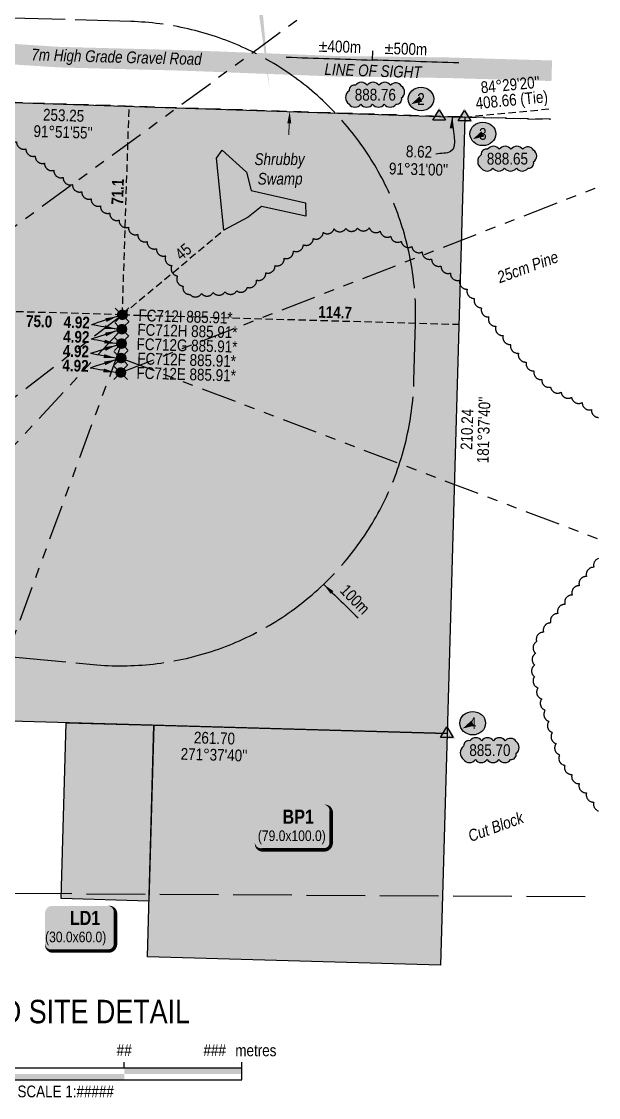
# Model space of a CAD drawing. Header units: inches. Extents: x 464475 to 485921, y 6038951 to 6050475.
# Drawn here: x 473517 to 474008, y 6042374 to 6043291 of the extents above; entities that cross this region are included whole.
import ezdxf
from ezdxf.enums import TextEntityAlignment as Align

# ---------------------------------------------------------------- set-up
doc = ezdxf.new("R2010")
doc.units = ezdxf.units.IN
doc.header["$LTSCALE"] = 5
doc.header["$PDMODE"] = 34
doc.header["$PDSIZE"] = 0.03
for name, pattern in [('0', [1, 1, 0]), ('foc-ACCESSROAD', [3.75, 2.5, -1.25]), ('foc-BUFFER', [16.75, 15, -1.75]), ('foc-DRILLPATH', [14.75, 6, -1.75, 1.75, -1.75, 1.75, -1.75]), ('foc-TIELINE', [1.875, 1.25, -0.625]), ('foc-TOPO', [1, 0.2, -0.8]), ('foc-UNSURVEYED', [12.5, 10, -2.5])]:
    doc.linetypes.add(name, pattern=pattern)
for name, color, linetype in [('AS-ROADS', 254, 'Continuous'), ('AUX-BUFFER', 7, 'foc-BUFFER'), ('DETAIL-T', 7, 'Continuous'), ('F-AR', 190, 'foc-ACCESSROAD'), ('L-BD', 7, 'Continuous'), ('L-MON', 1, 'Continuous'), ('L-TIE', 7, 'foc-TIELINE'), ('L-USEC', 7, 'foc-UNSURVEYED'), ('P-ELEVATION', 7, 'Continuous'), ('P-PDRILLPATH', 12, 'foc-DRILLPATH'), ('P-PROPOSED', 10, 'Continuous'), ('P-PROPOSED-H', 21, 'Continuous'), ('P-TEMP-BLOCKS', 250, 'Continuous'), ('P-TEMP-H', 41, 'Continuous'), ('P-TEMP_WORKSPACE', 46, 'Continuous'), ('T-BUSH', 110, '0'), ('T-BUSH-T', 110, 'Continuous'), ('T-GENERAL', 48, 'foc-TOPO'), ('T-TIE', 201, 'foc-TIELINE'), ('WETLAND', 143, 'Continuous'), ('WETLAND-T', 146, 'Continuous')]:
    doc.layers.add(name, color=color, linetype=linetype)
for name, color, linetype, lineweight in [('F-AR-T', 190, 'Continuous', 9), ('T-TEXT', 48, 'Continuous', 18), ('T-TIE-T', 201, 'Continuous', 18)]:
    doc.layers.add(name, color=color, linetype=linetype, lineweight=lineweight)
doc.styles.add('80', font='ARIALN.TTF', dxfattribs={"height": 10})
doc.styles.add('80CG', font='ARIALN.TTF', dxfattribs={"height": 10})
doc.styles.add('80L', font='ARIALN.TTF', dxfattribs={"height": 10})
doc.styles.add('80LS', font='ARIALNI.TTF', dxfattribs={"height": 10})
doc.styles.add('BOLD', font='ARIALNB.TTF')
doc.dimstyles.new('CG2011', dxfattribs={"dimscale": 5, "dimtxt": 9, "dimasz": 2, "dimexe": 0.2, "dimexo": 0.0625, "dimgap": 0.5, "dimtad": 0, "dimtih": 1, "dimtoh": 1, "dimzin": 0, "dimdsep": 46, "dimtxsty": '80CG', "dimcen": 0.1, "dimse1": 1, "dimse2": 1, "dimclrd": 256, "dimclrt": 256, "dimaunit": 1, "dimadec": 4, "dimazin": 0, "dimtfac": 0.06, "dimtofl": 0, "dimtmove": 0, "dimatfit": 1, "dimfxl": 0.2, "dimtolj": 1, "dimtzin": 0, "dimlwd": -1, "dimarcsym": 0})
doc.dimstyles.new('COMPASS', dxfattribs={"dimscale": 5, "dimtxt": 10, "dimasz": 2.5, "dimexe": 0.2, "dimexo": 0.0625, "dimgap": 0.5, "dimtad": 0, "dimtih": 1, "dimtoh": 1, "dimzin": 0, "dimdsep": 46, "dimtxsty": '80', "dimcen": 0.1, "dimse1": 1, "dimse2": 1, "dimclrd": 256, "dimclrt": 256, "dimaunit": 1, "dimadec": 4, "dimazin": 0, "dimtfac": 0.06, "dimtofl": 0, "dimtmove": 0, "dimatfit": 1, "dimfxl": 0.2, "dimtolj": 1, "dimtzin": 0, "dimlwd": -1, "dimarcsym": 0})
doc.dimstyles.new('Compass 5 000', dxfattribs={"dimscale": 5, "dimtxt": 9, "dimasz": 2, "dimexe": 0.2, "dimexo": 0.0625, "dimgap": 0.5, "dimtad": 0, "dimtih": 1, "dimtoh": 1, "dimzin": 0, "dimdsep": 46, "dimtxsty": '80CG', "dimcen": 0.1, "dimse1": 1, "dimse2": 1, "dimclrd": 256, "dimclrt": 256, "dimaunit": 1, "dimadec": 4, "dimazin": 0, "dimtfac": 0.06, "dimtofl": 0, "dimtmove": 0, "dimatfit": 1, "dimfxl": 0.2, "dimtolj": 1, "dimtzin": 0, "dimlwd": -1, "dimarcsym": 0})

# ---------------------------------------------------------------- blocks, each defined once
blk = doc.blocks.new('TRIA')
blk.add_hatch(color=255).paths.add_polyline_path([(-0.0414550714867801, 1.521379340009161), (-1.474693147280959, -0.867350786313807), (1.391783004306489, -0.867350786313807)])
blk = doc.blocks.new('TRIAA')
blk.add_blockref('TRIA', (0, 0))
blk = doc.blocks.new('TRIB')
at = {"color": 1}
blk.add_lwpolyline([(-1.121455071486707, -0.6673507863138184), (-0.0414550714867801, 1.132649213686192), (1.038544928513147, -0.6673507863138184)], close=True, dxfattribs=at)
blk = doc.blocks.new('TRIBB')
blk.add_blockref('TRIB', (0, 0))
blk = doc.blocks.new('TRICC')
for name in ['TRIAA', 'TRIBB']:
    blk.add_blockref(name, (0, 0))
blk = doc.blocks.new('plspike')
blk.add_blockref('TRICC', (0, 0))
blk = doc.blocks.new('WC')
at = {"layer": 'L-MON'}
h = blk.add_hatch(color=255, dxfattribs=at)
h.dxf.hatch_style = 1
edge = h.paths.add_edge_path()
edge.add_arc((1e-16, -3.47e-14), 0.9, 0, 360)
at = {"layer": 'L-MON', "color": 240, "flags": 128}
for points in [[(-0.6221317521915455, 0.5029434191984639), (-1.231742929986921, 1.120400313844549)], [(0.5200624085104745, 0.6078939802747209), (1.126191209577769, 1.206321004927269)], [(-1.178786742863962, -1.184577638598091), (-0.5588098224687501, -0.5724784557627332)], [(1.15915571353878, -1.184577638598091), (0.5567817565693919, -0.5744511080601575)]]:
    blk.add_lwpolyline(points, dxfattribs=at)
at = {"layer": 'L-MON', "color": 240}
for radius in [0.8, 0.3730220647719884]:
    blk.add_circle((1e-16, -3.47e-14), radius, dxfattribs=at)
blk = doc.blocks.new('*U503')
h = blk.add_hatch(color=191)
edge = h.paths.add_edge_path()
edge.add_line((-23.99999999999998, -20), (23.99999999999998, -20))
edge.add_arc((23.99999999999998, -14), 6, 270, 360)
edge.add_line((29.99999999999998, -14), (29.99999999999998, 12.5))
edge.add_arc((23.99999999999998, 12.5), 6, 0, 90)
edge.add_line((23.99999999999998, 18.5), (-23.99999999999998, 18.5))
edge.add_arc((-23.99999999999998, 12.5), 6, 90, 180)
edge.add_line((-29.99999999999998, 12.5), (-29.99999999999998, -14))
edge.add_arc((-23.99999999999998, -14), 6, 180, 270)
at = {"color": 250, "flags": 128}
blk.add_lwpolyline([(-23.99999999999998, -20, 3, 3, 0), (23.99999999999998, -20, 3, 3, 0.414213562373095), (29.99999999999998, -14, 3, 3, 0), (29.99999999999998, 12.5, 3, 0, 0.414213562373095), (23.99999999999998, 18.5, 0, 0, 0), (-23.99999999999998, 18.5, 0, 0, 0.414213562373095), (-29.99999999999998, 12.5, 0, 0, 0), (-29.99999999999998, -14, 0, 3, 0.414213562373095)], format="xyseb", close=True, dxfattribs=at)
at = {"flags": 128}
blk.add_lwpolyline([(-18.84265050925807, -11.90035737852966, 0, 7.499999999999999, 0), (-3.398394867633905e-15, 0, 0, 0, 0)], format="xyseb", dxfattribs=at)
at = {"color": 250}
for tag, p, height, style in [('TEMP_AREA_W1_001', (-8.903137789904505, 2.244292974654144), 12, 'BOLD'), ('ENTER_TEXT_001', (-29.99693042291952, -12.47010782646593), 9, '80')]:
    blk.add_attdef(tag, p, '', height=height, dxfattribs=dict(at, style=style))
blk = doc.blocks.new('*U504')
h = blk.add_hatch(color=191)
edge = h.paths.add_edge_path()
edge.add_line((-26.49999999999998, -20), (26.49999999999998, -20))
edge.add_arc((26.49999999999998, -14), 6, 270, 360)
edge.add_line((32.49999999999998, -14), (32.49999999999998, 12.5))
edge.add_arc((26.49999999999998, 12.5), 6, 0, 90)
edge.add_line((26.49999999999998, 18.5), (-26.49999999999998, 18.5))
edge.add_arc((-26.49999999999998, 12.5), 6, 90, 180)
edge.add_line((-32.49999999999998, 12.5), (-32.49999999999998, -14))
edge.add_arc((-26.49999999999998, -14), 6, 180, 270)
at = {"color": 250, "flags": 128}
blk.add_lwpolyline([(-26.49999999999998, -20, 3, 3, 0), (26.49999999999998, -20, 3, 3, 0.414213562373095), (32.49999999999998, -14, 3, 3, 0), (32.49999999999998, 12.5, 3, 0, 0.414213562373095), (26.49999999999998, 18.5, 0, 0, 0), (-26.49999999999998, 18.5, 0, 0, 0.414213562373095), (-32.49999999999998, 12.5, 0, 0, 0), (-32.49999999999998, -14, 0, 3, 0.414213562373095)], format="xyseb", close=True, dxfattribs=at)
at = {"flags": 128}
blk.add_lwpolyline([(-18.84265050925807, -11.90035737852966, 0, 7.499999999999999, 0), (-3.398394867633905e-15, 0, 0, 0, 0)], format="xyseb", dxfattribs=at)
at = {"color": 250}
for tag, p, height, style in [('TEMP_AREA_W1_001', (-8.903137789904505, 2.244292974654144), 12, 'BOLD'), ('ENTER_TEXT_001', (-29.99693042291952, -12.47010782646593), 9, '80')]:
    blk.add_attdef(tag, p, '', height=height, dxfattribs=dict(at, style=style))
blk = doc.blocks.new('*U329')
at = {"color": 0}
for p, q in [((-150.0000000000342, 0), (-150.0000000000342, 15.00000000000273)), ((-150.0000000000342, 10.00000000000182), (150.2392182250246, 10.00000000000159)), ((-100.0000000000232, 10.00000000000182), (-100.0000000000232, 15.00000000000273)), ((-50.00000000001134, 10.00000000000182), (-50.00000000001134, 15.00000000000273)), ((50.00000000001134, 10.00000000000182), (50.00000000001134, 15.00000000000273)), ((150.2392182250246, -2.274e-13), (150.2392182250246, 15.0000000000025)), ((-150.0000000000342, 0), (150.2392182250246, -2.274e-13))]:
    blk.add_line(p, q, dxfattribs=at)
for points in [[(-140.0000000000342, 10.00000000000091), (-130.0000000000232, 10.00000000000091), (-140.0000000000342, 5), (-130.0000000000232, 5)], [(-120.0000000000342, 10.00000000000091), (-110.0000000000233, 10.00000000000091), (-120.0000000000342, 5), (-110.0000000000233, 5)], [(-100.0000000000232, 10.00000000000182), (-50.00000000001134, 10.00000000000182), (-100.0000000000232, 5.000000000000909), (-50.00000000001134, 5.000000000000909)], [(50.00000000001134, 10.00000000000182), (150.2392182250246, 10.00000000000159), (50.00000000001134, 5.000000000000909), (150.2392182250246, 5.000000000000682)], [(-150.0000000000342, 5.000000000000909), (-140.0000000000233, 5.000000000000909), (-150.0000000000342, 0), (-140.0000000000233, 0)], [(-130.0000000000342, 5.000000000000909), (-120.0000000000233, 5.000000000000909), (-130.0000000000342, 0), (-120.0000000000233, 0)], [(-110.0000000000342, 5.000000000000909), (-100.0000000000232, 5.000000000000909), (-110.0000000000342, 0), (-100.0000000000232, 0)], [(-50.00000000001134, 5.000000000000909), (50.00000000001134, 5.000000000000909), (-50.00000000001134, 0), (50.00000000001134, 0)]]:
    blk.add_solid(points, dxfattribs=at)
at = {"color": 0, "style": '80'}
blk.add_text('metres', height=10.00000000000227, dxfattribs=at).set_placement((162.2392182250246, 20.0000000000025), align=Align.CENTER)
for s, insert, char_height, attachment_point in [('0', (-150.0000000000342, 30.21145975443656), 10, 2), ('##', (-100.0000000000232, 30.21145975443656), 10, 2), ('##', (-50.00000000001134, 30.21145975443656), 10, 2), ('##', (50.00000000001134, 30.21145975443656), 10, 2), ('###', (136.6959500629242, 30.21828103683765), 10, 3), ('SCALE 1:#####', (0.1196091124951968, -5.000000000000114), 10.00000000000227, 2)]:
    blk.add_mtext(s, dxfattribs=dict(at, insert=insert, char_height=char_height, attachment_point=attachment_point))
blk = doc.blocks.new('wa')
at = {"layer": 'P-ELEVATION'}
h = blk.add_hatch(color=111, dxfattribs=at)
h.dxf.hatch_style = 1
edge = h.paths.add_edge_path()
edge.add_arc((-17.35, -4.498962302481988), 6.103872947518012, 215.000000049745, 324.9999999502549)
edge.add_arc((-7.350000000000001, -4.498962302481988), 6.103872947518012, 215.000000049745, 324.9999999502549)
edge.add_arc((2.649999999999997, -4.49896230248199), 6.103872947518009, 215.000000049745, 324.9999999502549)
edge.add_arc((12.65, -4.498962302481988), 6.103872947518014, 215.000000049745, 324.9999999502549)
edge.add_arc((18.14445002031546, -3.704512282166537), 4.323851935097695, 263.4336304121956, 373.4336303127054)
edge.add_arc((18.84896230248199, 2.299999999999989), 6.103872947518012, 305.0000000497451, 414.999999950255)
edge.add_arc((17.45492736117374, 4.39403494130825), 5.692659225855938, 30.69553108923699, 140.6955309897469)
edge.add_arc((8.050000000000013, 4.498962302481985), 6.103872947518018, 35.00000004974505, 144.9999999502549)
edge.add_arc((-1.949999999999989, 4.498962302481991), 6.103872947518007, 35.00000004974505, 144.9999999502549)
edge.add_arc((-11.94999999999999, 4.498962302481985), 6.103872947518018, 35.00000004974505, 144.9999999502549)
edge.add_arc((-18.03952265914172, 3.809439643340282), 4.329879412592375, 75.42607878984404, 185.4260786903539)
edge.add_arc((-18.35881702482946, -2.29999999999999), 6.958415160170545, 125.000000049745, 234.9999999502549)
at = {"color": 240, "flags": 128}
blk.add_lwpolyline([(-22.35, -8, 0.52056705), (-12.35, -8, 0.52056705), (-2.350000000000001, -8, 0.52056705), (7.649999999999995, -8, 0.52056705), (17.65, -8, 0.52056705), (22.35, -2.70000000000001, 0.52056705), (22.35, 7.29999999999999, 0.52056705), (13.05000000000002, 8, 0.52056705), (3.050000000000008, 8, 0.52056705), (-6.949999999999985, 8, 0.52056705), (-16.95, 8, 0.52056705), (-22.35, 3.40000000000002, 0.52056705)], format="xyb", close=True, dxfattribs=at)
at = {"layer": 'P-ELEVATION', "color": 240, "flags": 128}
blk.add_lwpolyline([(0, 0, 12.5, 0, 0), (-12.42052458118451, -6.430406050246802, 0, 0, 0)], format="xyseb", dxfattribs=at)
at = {"layer": 'P-ELEVATION', "color": 240, "style": '80'}
blk.add_attdef('ELEVATION', text='', height=10, dxfattribs=at).set_placement((0, 0), align=Align.MIDDLE_CENTER)
blk = doc.blocks.new('Induction_Bend_No')
at = {"layer": 'P-ELEVATION'}
h = blk.add_hatch(color=111, dxfattribs=at)
h.dxf.hatch_style = 1
edge = h.paths.add_edge_path()
edge.add_ellipse((0, 0), major_axis=(-10.94338366431845, 0), ratio=0.9137941524069553, start_angle=0, end_angle=360)
at = {"layer": 'P-ELEVATION', "color": 7, "flags": 128}
blk.add_lwpolyline([(0, 0, 5, 0, 0), (-8.542808240715885, -4.542353181251372, 0, 0, 0)], format="xyseb", dxfattribs=at)
at = {"layer": 'P-ELEVATION', "color": 7}
blk.add_ellipse((0, 0), major_axis=(-10.94338366431845, 0), ratio=0.9137941524069553, dxfattribs=at)
at = {"layer": 'P-ELEVATION', "style": '80'}
blk.add_attdef('BEND', text='', height=10, dxfattribs=at).set_placement((0, 0), align=Align.MIDDLE_CENTER)
blk = doc.blocks.new('*D475')
at = {"layer": 'Defpoints', "color": 0, "transparency": 16777216}
for p in [(473748.6027549152, 6043313.920147134), (473750.8653644623, 6043313.846438332), (473747.6111275639, 6043213.952432748)]:
    blk.add_point(p, dxfattribs=at)
at = {"layer": 'F-AR-T', "transparency": 16777216}
for p, q in [((473748.9283511776, 6043323.914845082), (473750.5311751193, 6043373.116089116)), ((473750.5311751193, 6043373.116089116), (473760.5311751193, 6043373.116089116)), ((473745.0229217546, 6043204.031443602), (473744.6973254922, 6043194.036745654))]:
    blk.add_line(p, q, dxfattribs=at)
for points in [[(473747.2625681863, 6043323.969111126), (473750.594134169, 6043323.860579038), (473748.6027549152, 6043313.920147134)], [(473743.3571387632, 6043204.085709646), (473746.688704746, 6043203.977177558), (473745.348518017, 6043214.02614155)]]:
    blk.add_solid(points, dxfattribs=at)
at = {"layer": 'F-AR-T', "transparency": 16777216, "insert": (473794.8012979028, 6043373.116089116), "char_height": 10, "attachment_point": 5, "style": '80CG'}
blk.add_mtext('\\A1;CanFor\\P40.00 A/R\\PDLO 900624', dxfattribs=at)
blk = doc.blocks.new('*U613')
h = blk.add_hatch(color=255)
edge = h.paths.add_edge_path()
edge.add_line((-23.99999999999997, -28.5), (23.99999999999997, -28.5))
edge.add_arc((23.99999999999998, -22.49999999999999), 6.000000000000007, 269.9999999999999, 359.9999999999999)
edge.add_line((29.99999999999998, -22.5), (29.99999999999998, 21))
edge.add_arc((23.99999999999998, 20.99999999999999), 6.000000000000007, 6.785183320455494e-14, 90.00000000000006)
edge.add_line((23.99999999999997, 27), (-23.99999999999997, 27))
edge.add_arc((-23.99999999999998, 20.99999999999999), 6.000000000000007, 89.99999999999993, 179.9999999999999)
edge.add_line((-29.99999999999998, 21), (-29.99999999999998, -22.5))
edge.add_arc((-23.99999999999998, -22.49999999999999), 6.000000000000007, 180.0000000000001, 270.0000000000001)
at = {"color": 1, "flags": 128}
blk.add_lwpolyline([(-23.99999999999997, -28.5, 3, 3, 0), (23.99999999999997, -28.5, 3, 3, 0.4142135623730951), (29.99999999999998, -22.5, 3, 3, 0), (29.99999999999998, 21, 3, 0, 0.4142135623730951), (23.99999999999997, 27, 0, 0, 0), (-23.99999999999997, 27, 0, 0, 0.4142135623730951), (-29.99999999999998, 21, 0, 0, 0), (-29.99999999999998, -22.5, 0, 3, 0.4142135623730951)], format="xyseb", close=True, dxfattribs=at)
for points in [[(-17.08425723256011, -17.51515543031989, 0, 7.5, 0), (-3.4e-15, 0, 0, 0, 0)], [(16.50317846198963, -146.1896392567038, 0, 7.499999999999999, 0), (-3.4e-15, -3.944304526105059e-31, 0, 0, 0)]]:
    blk.add_lwpolyline(points, format="xyseb", dxfattribs=at)
at = {"color": 1, "style": '80'}
blk.add_attdef('ENTER_TEXT_001', (-26.41950886766712, -4.918144611186901), '', height=10, dxfattribs=at)

msp = doc.modelspace()

# ---------------------------------------------------------------- hatches: boundary and pattern name
at = {"layer": 'P-PROPOSED-H'}
h = msp.add_hatch(color=256, dxfattribs=at)
h.dxf.hatch_style = 1
h.paths.add_polyline_path([(473225.8702779331, 6042702.764165258), (473239.808250276, 6043193.350968039), (473240.4644190028, 6043230.4736997), (473872.911429256, 6043209.870537506), (473894.4348487327, 6043209.300621198), (473879.5161273846, 6042684.193552017)])
at = {"layer": 'P-TEMP-H'}
h = msp.add_hatch(color=256, dxfattribs=at)
h.dxf.hatch_style = 1
h.paths.add_polyline_path([(473550.5617549596, 6042543.558424013), (473554.8194009233, 6042693.418451611), (473629.7494147212, 6042691.289628628), (473625.4917687575, 6042541.429601023)])
h = msp.add_hatch(color=256, dxfattribs=at)
h.dxf.hatch_style = 1
h.paths.add_polyline_path([(473629.7494147214, 6042691.289628628), (473879.5161273846, 6042684.193552017), (473873.9102268654, 6042486.877849019), (473624.1435142022, 6042493.973925613)])

# ---------------------------------------------------------------- linework, layer by layer
msp.add_line((473815.8472855758, 6043257.857651462), (473816.1128945391, 6043265.732841799))
at = {"layer": 'AS-ROADS', "const_width": 17.49999999999992, "flags": 128}
msp.add_lwpolyline([(473124.4992674591, 6043278.918857221), (473144.5088345119, 6043278.110436452), (473272.1363345119, 6043274.155436454), (473384.8588345118, 6043268.302936424), (473470.1013345119, 6043265.427936452), (473549.2888345121, 6043260.310436452), (473654.3338345119, 6043257.562936419), (473786.6638345132, 6043252.495436453), (473878.5538345118, 6043251.340436453), (473968.6101994853, 6043248.731891213)], dxfattribs=at)
at = {"layer": 'AUX-BUFFER', "color": 251, "linetype": 'foc-BUFFER', "flags": 128}
msp.add_lwpolyline([(473165.613777441, 6043053.397928808), (473164.5588603475, 6043016.513011171, 0.3951548363981252), (473390.8467327726, 6042760.60758462), (473577.9184557709, 6042742.952261005, 0.433532642966842), (473851.161313756, 6042984.570994217), (473852.567869884, 6043033.750884415, 0.4142135624295393), (473609.9458513078, 6043290.659596297), (473422.5224892739, 6043296.019947357, 0.4142135623405226)], format="xyb", close=True, dxfattribs=at)
at = {"layer": 'F-AR'}
msp.add_line((473872.911429256, 6043209.870537506), (473967.5148644146, 6043207.365543344), dxfattribs=at)
at = {"layer": 'F-AR', "flags": 128}
msp.add_lwpolyline([(473967.5148644145, 6043207.365543344), (473872.911429256, 6043209.870537506), (473238.9767310663, 6043230.522163938), (473124.4992674591, 6043234.251484698)], dxfattribs=at)
at = {"layer": 'L-TIE'}
msp.add_line((473894.4348487327, 6043209.300621198), (473968.7852758607, 6043216.474249474), dxfattribs=at)
at = {"layer": 'L-USEC'}
msp.add_line((473997.1566819212, 6042544.964617904), (473299.3623360895, 6042549.01546969), dxfattribs=at)
at = {"layer": 'P-PDRILLPATH', "flags": 128}
for points in [[(473415.379142646, 6043046.254582166), (473992.8966281409, 6043468.281479364)], [(473601.3959485512, 6042991.714340883), (474008.4080068939, 6043149.811106932)], [(473602.8025046794, 6043040.894231092), (473075.7784598282, 6042637.058913947)], [(473602.4508656478, 6043028.59925854), (473101.6611042859, 6042489.181772778)], [(473602.0992266166, 6043016.304286011), (473406.9603296714, 6042485.563319987)], [(473601.7475875852, 6043004.009313441), (474008.4080068939, 6042849.941677964)]]:
    msp.add_lwpolyline(points, dxfattribs=at)
at = {"layer": 'P-PROPOSED', "flags": 128}
msp.add_lwpolyline([(473225.8702779331, 6042702.764165258), (473239.808250276, 6043193.350968039), (473240.4644190028, 6043230.4736997), (473872.911429256, 6043209.870537506), (473894.4348487327, 6043209.300621198), (473879.5161273846, 6042684.193552017)], close=True, dxfattribs=at)
at = {"layer": 'P-TEMP_WORKSPACE'}
for points in [[(473550.5617549596, 6042543.558424013), (473554.8194009233, 6042693.418451611), (473629.7494147212, 6042691.289628628), (473625.4917687575, 6042541.429601023)], [(473629.7494147214, 6042691.289628628), (473879.5161273846, 6042684.193552017), (473873.9102268654, 6042486.877849019), (473624.1435142022, 6042493.973925613)]]:
    msp.add_lwpolyline(points, close=True, dxfattribs=at)
at = {"layer": 'T-BUSH', "flags": 128}
for points in [[(473325.1897682647, 6043254.153091724, 0.5205670499752052), (473334.8354053908, 6043251.534750928, 0.52056705), (473344.4810425169, 6043248.916410132, 0.52056705), (473354.126679643, 6043246.298069335, 0.52056705), (473363.7723167691, 6043243.679728539, 0.52056705), (473373.4179538952, 6043241.061387744, 0.52056705), (473383.0635910213, 6043238.443046948, 0.52056705), (473392.7092281474, 6043235.824706152, 0.52056705), (473402.3548652735, 6043233.206365355, 0.52056705), (473412.0005023996, 6043230.58802456, 0.52056705), (473421.6461395258, 6043227.969683765, 0.52056705), (473431.2917766519, 6043225.351342969, 0.52056705), (473440.9374137779, 6043222.733002173, 0.52056705), (473450.4131051058, 6043219.650159528, 0.52056705), (473459.4710381565, 6043215.425485226, 0.52056705), (473468.5289712073, 6043211.200810928, 0.52056705), (473477.5869042581, 6043206.976136629, 0.52056705), (473486.6448373088, 6043202.751462327, 0.52056705), (473495.7027703595, 6043198.526788027, 0.52056705), (473504.7607034103, 6043194.302113729, 0.52056705), (473512.7173378824, 6043188.262316562, 0.52056705), (473520.6478682268, 6043182.179495462, 0.52056705), (473528.5783985712, 6043176.09667436, 0.52056705), (473536.5089289157, 6043170.013853259, 0.52056705), (473544.4394592601, 6043163.931032158, 0.52056705), (473552.3699896045, 6043157.848211057, 0.52056705), (473560.3005199489, 6043151.765389956, 0.52056705), (473568.2310502933, 6043145.682568855, 0.52056705), (473576.1731309808, 6043139.614846006, 0.52056705), (473584.1189795067, 6043133.55204836, 0.52056705), (473592.0648280325, 6043127.489250714, 0.52056705), (473600.0106765584, 6043121.426453068, 0.52056705), (473607.9565250843, 6043115.363655422, 0.52056705), (473615.9023736102, 6043109.300857777, 0.52056705), (473623.8482221361, 6043103.238060131, 0.52056705), (473631.794070662, 6043097.175262485, 0.52056705), (473639.7399191879, 6043091.112464839, 0.52056705), (473644.9998181644, 6043082.744283345, 0.52056705), (473649.7878689088, 6043073.971108653, 0.52056705), (473654.5759196531, 6043065.197933961, 0.52056705), (473660.3707509052, 6043058.274754035, 0.52056705), (473670.3377685162, 6043059.018113999, 0.52056705), (473680.3047861271, 6043059.761473962, 0.52056705), (473690.271803738, 6043060.504833926, 0.52056705), (473700.238821349, 6043061.248193889, 0.52056705), (473709.3493100603, 6043064.188452372, 0.52056705), (473717.1891947821, 6043070.387664551, 0.52056705), (473725.0290795036, 6043076.586876731, 0.52056705), (473732.8689642252, 6043082.78608891, 0.52056705), (473740.7088489468, 6043088.985301089, 0.52056705), (473748.5487336685, 6043095.184513269, 0.52056705), (473757.0217633742, 6043100.484942949, 0.52056705), (473765.4985839886, 6043105.779991237, 0.52056705), (473773.975404603, 6043111.075039524, 0.52056705), (473783.1736261584, 6043114.003039301, 0.52056705), (473793.1627839145, 6043114.335832656, 0.52056705), (473803.1519416705, 6043114.668626011, 0.52056705), (473813.1410994265, 6043115.001419368, 0.52056705), (473822.4391553072, 6043112.075221736, 0.52056705), (473831.4334909502, 6043107.716787335, 0.52056705), (473840.427826593, 6043103.358352933, 0.52056705), (473849.4221622359, 6043098.999918531, 0.52056705), (473858.2569918844, 6043094.37970148, 0.52056705), (473866.2543320426, 6043088.384989269, 0.52056705), (473874.2516722008, 6043082.390277059, 0.52056705), (473882.249012359, 6043076.395564849, 0.52056705), (473890.2463525172, 6043070.400852638, 0.52056705), (473896.6063594952, 6043062.74783322, 0.52056705), (473902.7023749177, 6043054.82744055, 0.52056705), (473908.7983903404, 6043046.907047879, 0.52056705), (473914.894405763, 6043038.986655208, 0.52056705), (473920.9904211856, 6043031.066262537, 0.52056705), (473927.0864366082, 6043023.145869865, 0.52056705), (473933.6525605728, 6043015.613783945, 0.52056705), (473940.27902722, 6043008.131540708, 0.52056705), (473946.9054938672, 6043000.64929747, 0.52056705), (473953.5319605144, 6042993.167054234, 0.52056705), (473960.1584271615, 6042985.684810996, 0.52056705), (473967.5753740296, 6042979.242325881, 0.52056705), (473976.5572474832, 6042974.858266874, 0.52056705), (473985.5391209368, 6042970.474207871, 0.52056705), (473994.5209943904, 6042966.090148865, 0.52056705), (474002.479775954, 6042960.148653598, 0.4360482657279154), (474008.4080068939, 6042953.45593129, 0.4360482657279154)], [(474008.408006894, 6042833.288757929, 0.405743155246732), (474004.4623512238, 6042825.758248094, 0.52056705), (473998.2427538099, 6042817.934525699, 0.52056705), (473992.0618383313, 6042810.080585453, 0.52056705), (473985.9761349331, 6042802.1522667, 0.52056705), (473979.8904315347, 6042794.223947948, 0.52056705), (473973.8047281365, 6042786.295629195, 0.52056705), (473967.7190247382, 6042778.367310443, 0.52056705), (473961.6333213399, 6042770.43899169, 0.52056705), (473955.7059001802, 6042762.44977692, 0.52056705), (473954.9083327837, 6042752.486950496, 0.52056705), (473954.1107653873, 6042742.524124073, 0.52056705), (473953.8706384463, 6042732.626343591, 0.52056705), (473956.9406068148, 6042723.114807527, 0.52056705), (473960.0105751833, 6042713.603271461, 0.52056705), (473963.0805435518, 6042704.091735397, 0.52056705), (473966.1505119202, 6042694.580199332, 0.52056705), (473969.2204802887, 6042685.068663267, 0.52056705), (473972.2904486572, 6042675.557127202, 0.52056705), (473975.3604170257, 6042666.045591138, 0.52056705), (473979.6090063591, 6042657.163872324, 0.52056705), (473985.8102305081, 6042649.325578941, 0.52056705), (473992.0114546571, 6042641.487285559, 0.52056705), (473998.2126788061, 6042633.648992177, 0.52056705), (474004.4139029551, 6042625.810698795, 0.4090651486855729), (474008.4080068939, 6042618.249483666, 0.4090651486855729)]]:
    msp.add_lwpolyline(points, format="xyb", dxfattribs=at)
at = {"layer": 'T-TIE'}
for p, q in [((473602.8025046794, 6043040.894231092), (473608.5877433481, 6043218.48138344)), ((473602.8025046794, 6043040.894231096), (473689.1158345125, 6043112.941936008)), ((473602.8025046794, 6043040.894231092), (473415.379142646, 6043046.254582166)), ((473602.8025046794, 6043040.894231092), (473889.4189359447, 6043032.751223842))]:
    msp.add_line(p, q, dxfattribs=at)
at = {"layer": 'WETLAND'}
msp.add_lwpolyline([(473687.7738345118, 6043181.010935999), (473708.620334512, 6043162.424436008), (473712.4295845108, 6043146.758936008), (473758.7500845133, 6043136.252685994), (473759.1845845132, 6043124.936936011), (473721.2648345115, 6043133.003436008), (473709.9130845114, 6043124.096185995), (473689.1158345123, 6043112.941936004), (473682.9898345134, 6043174.245686007), (473687.7738345118, 6043181.010935999)], close=True, dxfattribs=at)

# ---------------------------------------------------------------- block references
ref = msp.add_blockref('*U613', (473711.6560344572, 6043378.901374845), dxfattribs=dict(xscale=0.99946998, yscale=0.99946998, zscale=0.99946998))
ref.add_attrib('ENTER_TEXT_001', 'Approach', (473687.9707775847, 6043392.037882847), dxfattribs={"color": 1, "height": 9.994699799999989, "style": '80'})
ref.add_attrib('ENTER_TEXT_002', '& Culvert', (473688.3252962679, 6043375.202790506), dxfattribs={"color": 1, "height": 9.994699799999989, "style": '80'})
ref.add_attrib('ENTER_TEXT_003', 'Required', (473688.8332124582, 6043358.544957506), dxfattribs={"color": 1, "height": 9.994699799999989, "style": '80'})
at = {"xscale": 0.99946998, "yscale": 0.99946998, "zscale": 0.99946998}
for p, values in [((473818.3087493535, 6043228.33117461), {'ELEVATION': '888.76'}), ((473930.8263747547, 6043173.8335459), {'ELEVATION': '888.65'}), ((473915.8980948906, 6042670.022520277), {'ELEVATION': '885.70'})]:
    msp.add_blockref('wa', p, dxfattribs=at).add_auto_attribs(values)
at = {"layer": 'DETAIL-T', "xscale": 0.99946998, "yscale": 0.99946998, "zscale": 0.99946998}
msp.add_blockref('*U329', (473554.3939109234, 6042389.299882694), dxfattribs=at)
at = {"layer": 'L-MON', "xscale": 1.000004782601698, "yscale": 1.000004782601698, "zscale": 1.000004782601698}
for p, values in [((473857.2170033031, 6043224.674946991), {'BEND': '2'}), ((473909.897948953, 6043194.953863794), {'BEND': '3'}), ((473901.2718685661, 6042692.995090622), {'BEND': '4'})]:
    msp.add_blockref('Induction_Bend_No', p, dxfattribs=at).add_auto_attribs(values)
at = {"layer": 'L-MON'}
for name, p, xscale, yscale, zscale in [('plspike', (473872.911429256, 6043209.870537506), 4.997349899999977, 4.997349899999977, 4.997349899999977), ('plspike', (473894.4348487327, 6043209.300621198), 4.997349899999977, 4.997349899999977, 4.997349899999977), ('WC', (473602.8025046794, 6043040.894231092), 4.997349899999989, 4.997349899999989, 4.997349899999989), ('WC', (473602.4508656478, 6043028.59925854), 4.997349899999989, 4.997349899999989, 4.997349899999989), ('WC', (473602.0992266164, 6043016.304285986), 4.997349899999989, 4.997349899999989, 4.997349899999989), ('WC', (473601.7475875852, 6043004.009313441), 4.997349899999989, 4.997349899999989, 4.997349899999989), ('WC', (473601.3959485512, 6042991.714340883), 4.997349899999989, 4.997349899999989, 4.997349899999989), ('plspike', (473879.5161273846, 6042684.193552017), 4.997349899999977, 4.997349899999977, 4.997349899999977)]:
    msp.add_blockref(name, p, dxfattribs=dict(at, xscale=xscale, yscale=yscale, zscale=zscale))
at = {"layer": 'P-TEMP-BLOCKS', "xscale": 0.99946998, "yscale": 0.99946998, "zscale": 0.99946998}
for name, p, values in [('*U504', (473748.1961950111, 6042605.082028819), {'TEMP_AREA_W1_001': 'BP1', 'ENTER_TEXT_001': '(79.0x100.0)'}), ('*U503', (473566.9515998234, 6042518.892920725), {'TEMP_AREA_W1_001': 'LD1', 'ENTER_TEXT_001': '(30.0x60.0)'})]:
    msp.add_blockref(name, p, dxfattribs=at).add_auto_attribs(values)

# ---------------------------------------------------------------- texts
at = {"char_height": 9.994699799999964, "rotation": 358.0682998801726, "style": '80'}
for s, insert, width, attachment_point in [('%%P400m', (473806.2118595815, 6043268.678462922), 42.08889254880575, 6), ('%%P500m', (473826.1898995886, 6043268.00465742), 42.08889254880575, 4), ('\\pi6.3725;{\\fArial Narrow|b0|i1|c0|p34;LINE OF SIGH\\T1.55;T}', (473768.8702640232, 6043255.370374245), 99.29527316079965, 1)]:
    msp.add_mtext(s, dxfattribs=dict(at, insert=insert, width=width, attachment_point=attachment_point))
at = {"layer": 'AUX-BUFFER', "insert": (473794.5959527194, 6042812.272591985), "char_height": 9.990370595781627, "attachment_point": 1, "rotation": 314.37546318686947, "style": '80L'}
msp.add_mtext_dynamic_manual_height_columns('100m', width=6.843280601534127, gutter_width=44.9761491, heights=[0], dxfattribs=at)
at = {"layer": 'DETAIL-T', "color": 3, "insert": (473565.0475819179, 6042447.216899309), "char_height": 19.98939959999991, "width": 223.7393745964198, "attachment_point": 5, "style": '80CG'}
msp.add_mtext('PAD SITE DETAIL', dxfattribs=at)
at = {"layer": 'L-BD', "style": '80L'}
for s, height, rotation, p in [("84°29'20''", 9.994699799999957, 5.51109999999367, (473933.2131371896, 6043236.8897503)), ('408.66 (Tie)', 9.994699799999957, 5.51109999999367, (473934.5809539167, 6043222.713136458)), ('253.25', 9.994699799999953, 358.1340999999979, (473552.7750180276, 6043210.799587189)), ("91°51'55''", 9.994699799999953, 358.1340999999979, (473552.3112892694, 6043196.564691394)), ('8.62', 9.994699799999953, 358.4831999999906, (473855.5303820758, 6043179.850107276)), ("91°31'00''", 9.994699799999953, 358.4831999999906, (473855.133548297, 6043164.863310515)), ("181°37'40''", 9.994699799999953, 88.372600000001, (473910.6099931747, 6042942.787851989)), ('210.24', 9.994699799999953, 88.372600000001, (473896.373290553, 6042943.192328355)), ('261.70', 9.994699799999953, 358.372599999999, (473681.2806771185, 6042680.32678723)), ("271°37'40''", 9.994699799999953, 358.372599999999, (473680.876200752, 6042666.090084596))]:
    msp.add_text(s, height=height, rotation=rotation, dxfattribs=at).set_placement(p, align=Align.MIDDLE)
at = {"layer": 'L-BD', "color": 3, "char_height": 9.990370595781625, "attachment_point": 5, "style": '80L', "bg_fill": 1, "box_fill_scale": 1, "bg_fill_color": 21, "bg_fill_transparency": 0}
for s, insert, rotation in [('{\\fArial Narrow|b1|i0|c0|p34;71.1}', (473598.8023036306, 6043145.646603527), 88.13414105796835), ('{\\fArial Narrow|b1|i0|c0|p34;114.7}', (473784.0791796189, 6043042.964938936), 358.37261780520095), ('{\\fArial Narrow|b1|i0|c0|p34;75.0}', (473531.9095880373, 6043035.256592015), 358.37261780520095), ('{\\fArial Narrow|b1|i0|c0|p34;4.92}', (473563.9601064504, 6043034.365721115), 358.37261780520095), ('{\\fArial Narrow|b1|i0|c0|p34;4.92}', (473563.6084674188, 6043022.070748556), 358.37261780520095), ('{\\fArial Narrow|b1|i0|c0|p34;4.92}', (473563.2568283878, 6043009.775776017), 358.37261780520095), ('{\\fArial Narrow|b1|i0|c0|p34;4.92}', (473562.9051893562, 6042997.480803457), 358.37261780520095)]:
    msp.add_mtext_dynamic_manual_height_columns(s, width=21.82103401218827, gutter_width=49.973499, heights=[0], dxfattribs=dict(at, insert=insert, rotation=rotation))
at = {"layer": 'L-BD', "char_height": 9.994689805300156, "attachment_point": 5, "rotation": 358.36177415984884, "style": '80L', "bg_fill": 1, "box_fill_scale": 1.15, "bg_fill_color": 21, "bg_fill_transparency": 0}
for s, width, insert in [('FC712I 885.91*', 84.33895592553522, (473656.6483468537, 6043039.297737994)), ('FC712H 885.91*', 84.96618066092923, (473658.2718555349, 6043027.002765444)), ('FC712G 885.91*', 85.65925949754408, (473657.9202165038, 6043014.707792899)), ('FC712F 885.91*', 85.01123831746223, (473657.5685774727, 6043002.41282034)), ('FC712E 885.91*', 84.38368096411973, (473657.1876666173, 6042990.193079314))]:
    msp.add_mtext_dynamic_manual_height_columns(s, width=width, gutter_width=49.97349899999998, heights=[0], dxfattribs=dict(at, insert=insert))
at = {"layer": 'T-BUSH-T', "insert": (473920.9929189007, 6043077.0526936), "char_height": 9.99469979999993, "attachment_point": 1, "rotation": 19.999999999999975, "style": '80L'}
msp.add_mtext_dynamic_manual_height_columns('{\\fArial Narrow|b0|i1|c0|p34;25cm Pine}', width=53.91179251055095, gutter_width=49.973499, heights=[0], dxfattribs=at)
at = {"layer": 'T-GENERAL', "insert": (473525.4859001428, 6043267.51247442), "char_height": 9.994699799999932, "attachment_point": 1, "rotation": 358.460694337814, "style": '80L'}
msp.add_mtext_dynamic_manual_height_columns('{\\fArial Narrow|b0|i1|c0|p34;7m High Grade Gravel Road}', width=151.1264586734355, gutter_width=49.973499, heights=[0], dxfattribs=at)
at = {"layer": 'T-TEXT', "insert": (473895.6155651226, 6042600.949562318), "char_height": 9.989455281173871, "attachment_point": 1, "rotation": 20.000000000000007, "style": '80LS'}
msp.add_mtext_dynamic_manual_height_columns('\\pi0.58099;Cut Block', width=49.70555506124246, gutter_width=50.00041121735642, heights=[0], dxfattribs=at)
at = {"layer": 'T-TIE-T', "insert": (473646.5521656215, 6043094.466748917), "char_height": 9.990370595781608, "attachment_point": 1, "rotation": 39.85252250610696, "style": '80L'}
msp.add_mtext_dynamic_manual_height_columns('45', width=12.28461218157691, gutter_width=49.973499, heights=[0], dxfattribs=at)
at = {"layer": 'WETLAND-T', "insert": (473716.3830319658, 6043178.4242749), "char_height": 9.999885140440691, "attachment_point": 1, "style": '80L'}
msp.add_mtext_dynamic_manual_height_columns('\\pi-0.9446;{\\fArial Narrow|b0|i1|c0|p34;Shrubby \\P\\pi1.7634;Swamp}', width=40.66147619355451, gutter_width=49.973499, heights=[0], dxfattribs=at)

# ---------------------------------------------------------------- dimensions: what is measured, and where the dimension line sits
at = {"layer": 'F-AR-T'}
dim = msp.add_linear_dim(base=(473748.6027549152, 6043313.920147134), p1=(473747.6111275638, 6043213.952432748), p2=(473750.8653644621, 6043313.846438332), angle=88.13414105983927, text='CanFor\\P40.00 A/R\\PDLO 900624', dimstyle='Compass 5 000', dxfattribs=at)
dim.commit()
dim.dimension.update_dxf_attribs({"geometry": '*D475', "text_midpoint": (473794.8012979028, 6043373.116089116), "dimtype": 161})

# ---------------------------------------------------------------- leaders
at = {"path_type": 1}
for points in [[(473742.3244760078, 6043260.337377843), (473815.8472855758, 6043257.857651462)], [(473889.3700951437, 6043255.377925081), (473815.8472855758, 6043257.857651462)]]:
    msp.add_leader(points, dimstyle='COMPASS', override={"dimgap": 0.5, "dimtad": 0}, dxfattribs=at)
at = {"layer": 'AUX-BUFFER', "path_type": 1}
msp.add_leader([(473774.2662601031, 6042811.299207266), (473803.6478412583, 6042782.659275226)], dimstyle='CG2011', override={"dimasz": 2, "dimgap": 0.5, "dimtad": 0}, dxfattribs=at)
at = {"layer": 'L-BD', "path_type": 1}
msp.add_leader([(473883.7293239391, 6043209.584091649), (473882.4339934869, 6043179.86997469), (473869.8684019099, 6043177.819622949)], dimstyle='Compass 5 000', override={"dimgap": 0.5, "dimtad": 0}, dxfattribs=at)
at = {"layer": 'L-BD', "color": 3, "path_type": 1}
for points in [[(473598.3340278669, 6043039.423806645), (473576.4729942469, 6043032.40576157)], [(473597.9823888353, 6043027.128834101), (473576.1213552153, 6043020.110789026)], [(473597.7156881976, 6043028.586027541), (473576.4729942469, 6043032.40576157)], [(473597.364049166, 6043016.29105499), (473576.1213552153, 6043020.110789026)], [(473597.6307498039, 6043014.833861547), (473575.7697161844, 6043007.815816479)], [(473597.0124101346, 6043003.996082443), (473575.7697161844, 6043007.815816479)], [(473597.2791107727, 6043002.538889002), (473575.4180771527, 6042995.520843927)], [(473596.6607711034, 6042991.701109891), (473575.4180771527, 6042995.520843927)]]:
    msp.add_leader(points, dimstyle='Compass 5 000', override={"dimgap": 0.5, "dimtad": 0}, dxfattribs=at)

doc.saveas('drawing.dxf')
